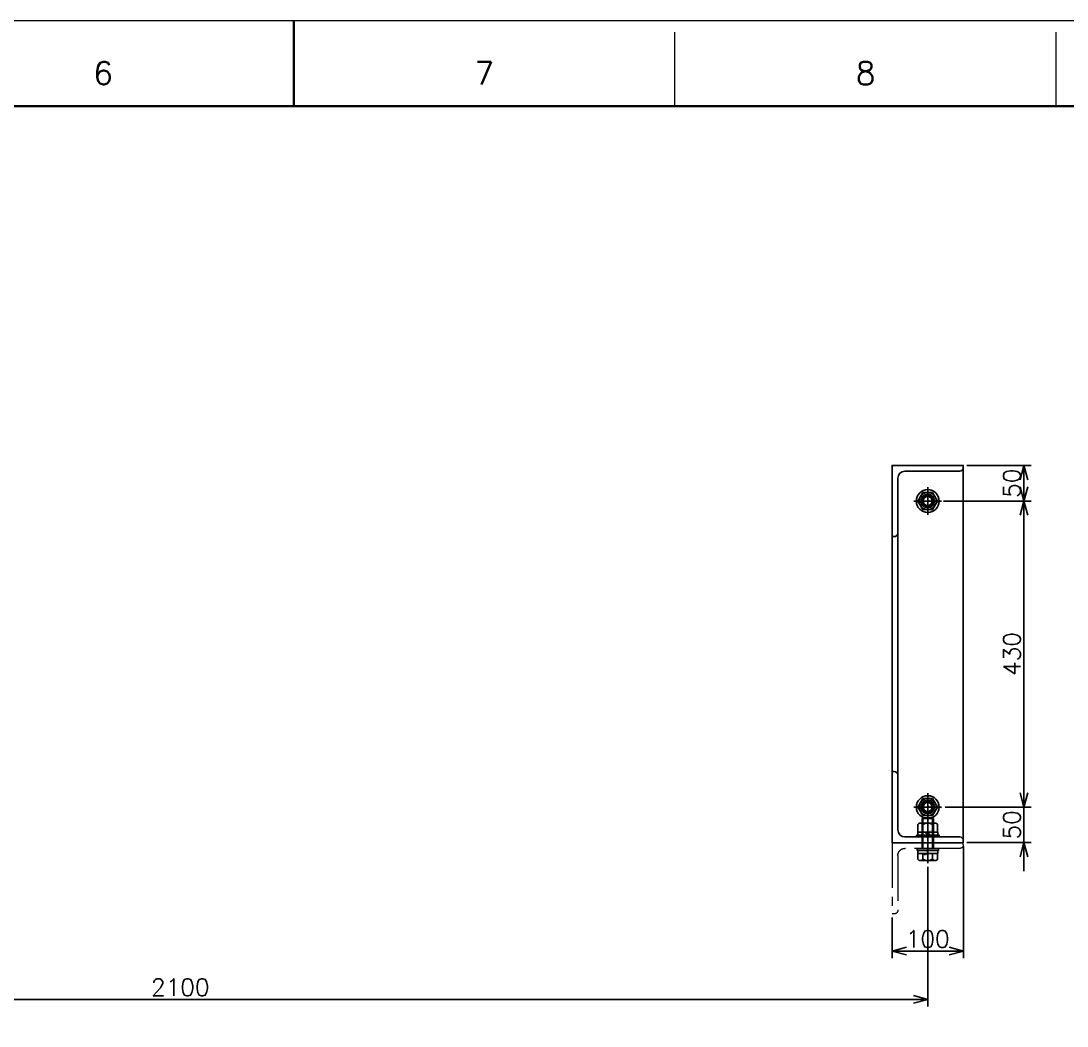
# Model space of a CAD drawing. Header units: millimetres. Extents: x -8731 to 85711, y -14522 to 31379.
# Drawn here: x -3857 to -2387, y 3653 to 5065 of the extents above; entities that cross this region are included whole.
import ezdxf
from ezdxf.enums import TextEntityAlignment as Align

# ---------------------------------------------------------------- set-up
doc = ezdxf.new("R2010")
doc.units = ezdxf.units.MM
doc.header["$LTSCALE"] = 4
doc.header["$PDMODE"] = 99
doc.header["$PDSIZE"] = 1
doc.linetypes.add('CENTER2', pattern=[28.575, 19.05, -3.175, 3.175, -3.175])
doc.linetypes.add('PHANTOM2', pattern=[31.75, 15.875, -3.175, 3.175, -3.175, 3.175, -3.175])
for name, color, linetype, lineweight in [('05_CENTER', 4, 'CENTER2', 13), ('06_PHANTOM', 2, 'PHANTOM2', 13), ('08_DIM', 3, 'Continuous', 13), ('90_FRAME', 5, 'Continuous', 35)]:
    doc.layers.add(name, color=color, linetype=linetype, lineweight=lineweight)
doc.layers.add('10_DRAFT', color=8, linetype='Continuous', lineweight=0, plot=False)
doc.layers.add('91_BLANK', color=5, linetype='Continuous', lineweight=0, plot=False)
doc.styles.add('KANJI0', font='txt.shx', dxfattribs={"width": 0.9, "height": 30, "bigfont": 'bigfont'})
doc.styles.add('KSS_TXT', font='txt.shx', dxfattribs={"bigfont": 'extfont2.shx'})
doc.dimstyles.new('KSS_DIM', dxfattribs={"dimscale": 3, "dimtxt": 3, "dimasz": 2.5, "dimexe": 1.25, "dimexo": 0.625, "dimtad": 1, "dimdsep": 46, "dimtxsty": 'KSS_TXT', "dimblk": 'OPEN30', "dimcen": 0, "dimazin": 2, "dimtfac": 0.75, "dimtmove": 0, "dimatfit": 3, "dimldrblk": 'OPEN30', "dimfxl": 1, "dimtolj": 1, "dimarcsym": 0})

# ---------------------------------------------------------------- blocks, each defined once
blk = doc.blocks.new('A$C448B04A9_1_1_1')
at = {"color": 0}
for p, q in [((3, 100), (0, 100)), ((0, 0), (0, 100)), ((8, 18), (8, 95)), ((0, 0), (100, 0)), ((95, 8), (18, 8)), ((100, 3), (100, 0))]:
    blk.add_line(p, q, dxfattribs=at)
for centre, radius, start, end in [((3, 95), 5, 0, 90), ((18, 18), 10, 180, 270), ((95, 3), 5, 0, 90)]:
    blk.add_arc(centre, radius, start, end, dxfattribs=at)
blk = doc.blocks.new('_Open30')
at = {"color": 0, "linetype": 'ByBlock', "lineweight": -2}
for p, q in [((-1, 0.268), (0, 0)), ((0, 0), (-1, -0.268)), ((0, 0), (-1, 0))]:
    blk.add_line(p, q, dxfattribs=at)
blk = doc.blocks.new('*D1588')
at = {"layer": '08_DIM', "color": 0, "lineweight": -2, "transparency": 16777216}
for p, q in [((-4683.1, 3876.5), (-4683.1, 3680.2)), ((-2583.1, 3876.5), (-2583.1, 3680.2)), ((-4663.1, 3690.2), (-2603.1, 3690.2))]:
    blk.add_line(p, q, dxfattribs=at)
at = {"layer": 'Defpoints', "color": 0, "transparency": 16777216}
for p in [(-4683.1, 3881.5), (-2583.1, 3881.5), (-2583.1, 3690.2)]:
    blk.add_point(p, dxfattribs=at)
at = {"layer": '08_DIM', "color": 0, "lineweight": -2, "transparency": 16777216, "xscale": 20, "yscale": 20, "zscale": 20, "rotation": 180}
blk.add_blockref('_Open30', (-4683.1, 3690.2), dxfattribs=at)
at = {"layer": '08_DIM', "color": 0, "lineweight": -2, "transparency": 16777216, "xscale": 20, "yscale": 20, "zscale": 20}
blk.add_blockref('_Open30', (-2583.1, 3690.2), dxfattribs=at)
at = {"layer": '08_DIM', "color": 0, "transparency": 16777216, "insert": (-3633.1, 3707.2), "char_height": 24, "attachment_point": 5, "style": 'KSS_TXT'}
blk.add_mtext('\\A1;2100', dxfattribs=at)
blk = doc.blocks.new('16b_1_1_1')
at = {"color": 0, "linetype": 'CENTER2'}
for p, q in [((0, 19.5), (0, -19.5)), ((-19.5, 0), (19.5, 0))]:
    blk.add_line(p, q, dxfattribs=at)
at = {"color": 0}
for p, q in [((-6.9, 12), (-13.9, 0)), ((-13.9, 0), (-6.9, -12)), ((6.9, 12), (-6.9, 12)), ((13.9, 0), (6.9, 12)), ((6.9, -12), (13.9, 0)), ((-6.9, -12), (6.9, -12))]:
    blk.add_line(p, q, dxfattribs=at)
for radius in [16, 12, 8, 6.25]:
    blk.add_circle((0, 0), radius, dxfattribs=at)
at = {"layer": '10_DRAFT', "style": 'KANJI0', "width": 0.82}
blk.add_text('Ｍ１６', height=1.71, dxfattribs=at).set_placement((0.4, 0.2))
blk = doc.blocks.new('A$C46B767A8_1_1_1')
at = {"color": 0}
for p, q in [((-13.9, 15.1), (-13.9, 7)), ((-10.4, 17), (10.4, 17)), ((-6.9, 7), (-6.9, 15.1)), ((6.9, 15.1), (6.9, 7)), ((13.9, 7), (13.9, 15.1)), ((-15, 0), (-15, 3)), ((-15, 3), (15, 3)), ((-15, 0), (15, 0)), ((-14, 3), (-14, 7)), ((-14, 7), (14, 7)), ((-8, 0), (-8, -41.9)), ((-6.9, 0), (-6.9, -43)), ((0.7, 3), (-0.7, 7)), ((6.9, 0), (6.9, -43)), ((8, 0), (8, -41.9)), ((14, 7), (14, 3)), ((15, 3), (15, 0)), ((8, -41.9), (-8, -41.9)), ((-8, -41.9), (-6.9, -43)), ((6.9, -43), (-6.9, -43)), ((8, -41.9), (6.9, -43))]:
    blk.add_line(p, q, dxfattribs=at)
at = {"color": 0, "linetype": 'CENTER2'}
blk.add_line((0, 20.9), (0, -46), dxfattribs=at)
at = {"color": 0}
for centre, radius, start, end in [((-10.4, 12.8), 4.16, 33.626, 146.374), ((0, 3.1), 13.8, 60, 120), ((10.4, 12.8), 4.16, 33.626, 146.374)]:
    blk.add_arc(centre, radius, start, end, dxfattribs=at)
at = {"layer": '10_DRAFT', "style": 'KANJI0', "width": 0.82}
blk.add_text('M16x50', height=1, dxfattribs=at).set_placement((0.4, 7.5))
blk = doc.blocks.new('M16Nza_1_1_1')
at = {"color": 0}
for p, q in [((-13.9, 17.7), (-13.9, 6.6)), ((-10.4, 19.6), (10.4, 19.6)), ((-6.9, 6.6), (-6.9, 17.7)), ((6.9, 17.7), (6.9, 6.6)), ((13.9, 6.6), (13.9, 17.7)), ((-14, 2.6), (-14, 6.6)), ((-14, 6.6), (14, 6.6)), ((-4, 6.6), (0, 2.6)), ((0, 6.6), (4, 2.6)), ((14, 6.6), (14, 2.6))]:
    blk.add_line(p, q, dxfattribs=at)
at = {"color": 0, "linetype": 'CENTER2'}
blk.add_line((0, 0), (0, 19.6), dxfattribs=at)
at = {"color": 0}
blk.add_lwpolyline([(-16, 2.6), (16, 2.6), (16, 0), (-16, 0)], close=True, dxfattribs=at)
for centre, radius, start, end in [((-10.4, 15.4), 4.16, 33.626, 146.374), ((0, 5.7), 13.8, 60, 120), ((10.4, 15.4), 4.16, 33.626, 146.374)]:
    blk.add_arc(centre, radius, start, end, dxfattribs=at)
at = {"layer": '10_DRAFT', "style": 'KANJI0', "width": 0.82}
blk.add_text('Ｍ１６', height=1.71, dxfattribs=at).set_placement((0.4, 6.8))
blk = doc.blocks.new('A$C4D277588_1_1_1')
at = {"color": 0}
blk.add_line((42, 55), (42, 395), dxfattribs=at)
blk.add_lwpolyline([(50, -40), (50, 490), (-50, 490), (-50, -40)], close=True, dxfattribs=at)
for centre in [(0, 440), (0, 10)]:
    blk.add_circle(centre, 9.5, dxfattribs=at)
at = {"layer": '05_CENTER'}
for p, q in [((0, 423), (0, 457)), ((-17, 440), (17, 440)), ((0, 27), (0, -7)), ((-17, 10), (17, 10)), ((0, -51), (0, -21.3))]:
    blk.add_line(p, q, dxfattribs=at)
at = {"rotation": 180}
blk.add_blockref('A$C448B04A9_1_1_1', (50, 490), dxfattribs=at)
at = {"xscale": -1}
blk.add_blockref('A$C448B04A9_1_1_1', (50, -40), dxfattribs=at)
blk = doc.blocks.new('*D1703')
at = {"layer": '08_DIM', "color": 0, "lineweight": -2, "transparency": 16777216}
for p, q in [((-2533.1, 3905.4), (-2533.1, 3748)), ((-2633.1, 3805.4), (-2633.1, 3748)), ((-2553.1, 3758), (-2613.1, 3758))]:
    blk.add_line(p, q, dxfattribs=at)
at = {"layer": 'Defpoints', "color": 0, "transparency": 16777216}
for p in [(-2533.1, 3910.4), (-2633.1, 3810.4), (-2633.1, 3758)]:
    blk.add_point(p, dxfattribs=at)
at = {"layer": '08_DIM', "color": 0, "lineweight": -2, "transparency": 16777216, "xscale": 20, "yscale": 20, "zscale": 20, "rotation": 180}
blk.add_blockref('_Open30', (-2633.1, 3758), dxfattribs=at)
at = {"layer": '08_DIM', "color": 0, "lineweight": -2, "transparency": 16777216, "xscale": 20, "yscale": 20, "zscale": 20}
blk.add_blockref('_Open30', (-2533.1, 3758), dxfattribs=at)
at = {"layer": '08_DIM', "color": 0, "transparency": 16777216, "insert": (-2583.1, 3775), "char_height": 24, "attachment_point": 5, "style": 'KSS_TXT'}
blk.add_mtext('\\A1;100', dxfattribs=at)
blk = doc.blocks.new('*D2231')
at = {"layer": '08_DIM', "color": 0, "lineweight": -2, "transparency": 16777216}
for p, q in [((-2561.1, 4390.4), (-2437.9, 4390.4)), ((-2447.9, 3980.4), (-2447.9, 4370.4)), ((-2558.6, 3960.4), (-2437.9, 3960.4))]:
    blk.add_line(p, q, dxfattribs=at)
at = {"layer": 'Defpoints', "color": 0, "transparency": 16777216}
for p in [(-2566.1, 4390.4), (-2447.9, 4390.4), (-2563.6, 3960.4)]:
    blk.add_point(p, dxfattribs=at)
at = {"layer": '08_DIM', "color": 0, "lineweight": -2, "transparency": 16777216, "xscale": 20, "yscale": 20, "zscale": 20}
for p, rotation in [((-2447.9, 4390.4), 90), ((-2447.9, 3960.4), 270)]:
    blk.add_blockref('_Open30', p, dxfattribs=dict(at, rotation=rotation))
at = {"layer": '08_DIM', "color": 0, "transparency": 16777216, "insert": (-2464.9, 4175.4), "char_height": 24, "attachment_point": 5, "rotation": 90, "style": 'KSS_TXT'}
blk.add_mtext('\\A1;430', dxfattribs=at)
blk = doc.blocks.new('*D2232')
at = {"layer": '08_DIM', "color": 0, "lineweight": -2, "transparency": 16777216}
for p, q in [((-2447.9, 3980.4), (-2447.9, 4000.4)), ((-2558.6, 3960.4), (-2437.9, 3960.4)), ((-2447.9, 3960.4), (-2447.9, 3910.4)), ((-2528.1, 3910.4), (-2437.9, 3910.4)), ((-2447.9, 3890.4), (-2447.9, 3870.4))]:
    blk.add_line(p, q, dxfattribs=at)
at = {"layer": 'Defpoints', "color": 0, "transparency": 16777216}
for p in [(-2563.6, 3960.4), (-2533.1, 3910.4), (-2447.9, 3910.4)]:
    blk.add_point(p, dxfattribs=at)
at = {"layer": '08_DIM', "color": 0, "lineweight": -2, "transparency": 16777216, "xscale": 20, "yscale": 20, "zscale": 20}
for p, rotation in [((-2447.9, 3960.4), 270), ((-2447.9, 3910.4), 90)]:
    blk.add_blockref('_Open30', p, dxfattribs=dict(at, rotation=rotation))
at = {"layer": '08_DIM', "color": 0, "transparency": 16777216, "insert": (-2464.9, 3935.4), "char_height": 24, "attachment_point": 5, "rotation": 90, "style": 'KSS_TXT'}
blk.add_mtext('\\A1;50', dxfattribs=at)
blk = doc.blocks.new('*D2233')
at = {"layer": '08_DIM', "color": 0, "lineweight": -2, "transparency": 16777216}
for p, q in [((-2528.1, 4440.4), (-2437.9, 4440.4)), ((-2447.9, 4410.4), (-2447.9, 4420.4)), ((-2558.6, 4390.4), (-2437.9, 4390.4))]:
    blk.add_line(p, q, dxfattribs=at)
at = {"layer": 'Defpoints', "color": 0, "transparency": 16777216}
for p in [(-2533.1, 4440.4), (-2447.9, 4440.4), (-2563.6, 4390.4)]:
    blk.add_point(p, dxfattribs=at)
at = {"layer": '08_DIM', "color": 0, "lineweight": -2, "transparency": 16777216, "xscale": 20, "yscale": 20, "zscale": 20}
for p, rotation in [((-2447.9, 4440.4), 90), ((-2447.9, 4390.4), 270)]:
    blk.add_blockref('_Open30', p, dxfattribs=dict(at, rotation=rotation))
at = {"layer": '08_DIM', "color": 0, "transparency": 16777216, "insert": (-2464.9, 4415.4), "char_height": 24, "attachment_point": 5, "rotation": 90, "style": 'KSS_TXT'}
blk.add_mtext('\\A1;50', dxfattribs=at)

msp = doc.modelspace()

# ---------------------------------------------------------------- linework, layer by layer
at = {"layer": '90_FRAME'}
msp.add_line((-3473.68735, 5064.94255), (-3473.68735, 4945.24712), dxfattribs=at)
at = {"layer": '90_FRAME', "color": 4, "lineweight": 13}
for p, q in [((-2938.22011, 4945.24712), (-2938.22011, 5048.94255)), ((-2402.75287, 4945.24712), (-2402.75287, 5048.94255))]:
    msp.add_line(p, q, dxfattribs=at)
at = {"layer": '90_FRAME'}
msp.add_lwpolyline([(-6579.25947, 504.81597), (-368.11524, 504.81597), (-368.11524, 4945.24712), (-6579.25947, 4945.24712)], close=True, dxfattribs=at)
at = {"layer": '91_BLANK'}
msp.add_lwpolyline([(-6890.02669, 401.58415), (-264.41981, 401.58415), (-264.41981, 5064.94255), (-6890.02669, 5064.94255)], close=True, dxfattribs=at)

# ---------------------------------------------------------------- block references
at = {"xscale": -1}
msp.add_blockref('A$C4D277588_1_1_1', (-2583.12248, 3950.36725), dxfattribs=at)
for name, p in [('16b_1_1_1', (-2583.12248, 4390.36725)), ('16b_1_1_1', (-2583.12248, 3960.36725)), ('M16Nza_1_1_1', (-2583.12248, 3918.36725))]:
    msp.add_blockref(name, p)
at = {"rotation": 180}
msp.add_blockref('A$C46B767A8_1_1_1', (-2583.12248, 3902.36725), dxfattribs=at)
at = {"layer": '06_PHANTOM', "xscale": -1, "rotation": 180}
msp.add_blockref('A$C448B04A9_1_1_1', (-2633.12248, 3910.36725), dxfattribs=at)

# ---------------------------------------------------------------- texts
at = {"layer": '90_FRAME', "color": 0, "lineweight": 13, "style": 'KSS_TXT'}
for s, p in [('6', (-3741.42097, 4965.90069)), ('7', (-3205.95373, 4965.90069)), ('8', (-2670.48649, 4965.90069))]:
    msp.add_text(s, height=32, dxfattribs=at).set_placement(p, align=Align.BOTTOM_CENTER)

# ---------------------------------------------------------------- dimensions: what is measured, and where the dimension line sits
at = {"layer": '08_DIM'}
for base, p1, p2, picture, middle in [((-2447.88503, 4440.36725), (-2563.58719, 4390.36725), (-2533.12248, 4440.36725), '*D2233', (-2464.9017, 4415.36725)), ((-2447.88503, 4390.36725), (-2563.58719, 3960.36725), (-2566.08014, 4390.36725), '*D2231', (-2464.88503, 4175.36725)), ((-2447.88503, 3910.36725), (-2563.58719, 3960.36725), (-2533.12248, 3910.36725), '*D2232', (-2464.9017, 3935.36725))]:
    dim = msp.add_linear_dim(base=base, p1=p1, p2=p2, angle=90, dimstyle='KSS_DIM', override={"dimscale": 8, "dimarcsym": 1}, dxfattribs=at)
    dim.commit()
    dim.dimension.update_dxf_attribs({"geometry": picture, "text_midpoint": middle})
for base, p1, p2, override, picture, middle in [((-2633.12248, 3758.03034), (-2533.12248, 3910.36725), (-2633.12248, 3810.36725), {"dimscale": 8}, '*D1703', (-2583.12248, 3775.03034)), ((-2583.12248, 3690.19799), (-4683.12248, 3881.45268), (-2583.12248, 3881.45268), {"dimscale": 8, "dimarcsym": 1}, '*D1588', (-3633.12248, 3707.19799))]:
    dim = msp.add_linear_dim(base=base, p1=p1, p2=p2, dimstyle='KSS_DIM', override=override, dxfattribs=at)
    dim.commit()
    dim.dimension.update_dxf_attribs({"geometry": picture, "text_midpoint": middle})

doc.saveas('drawing.dxf')
